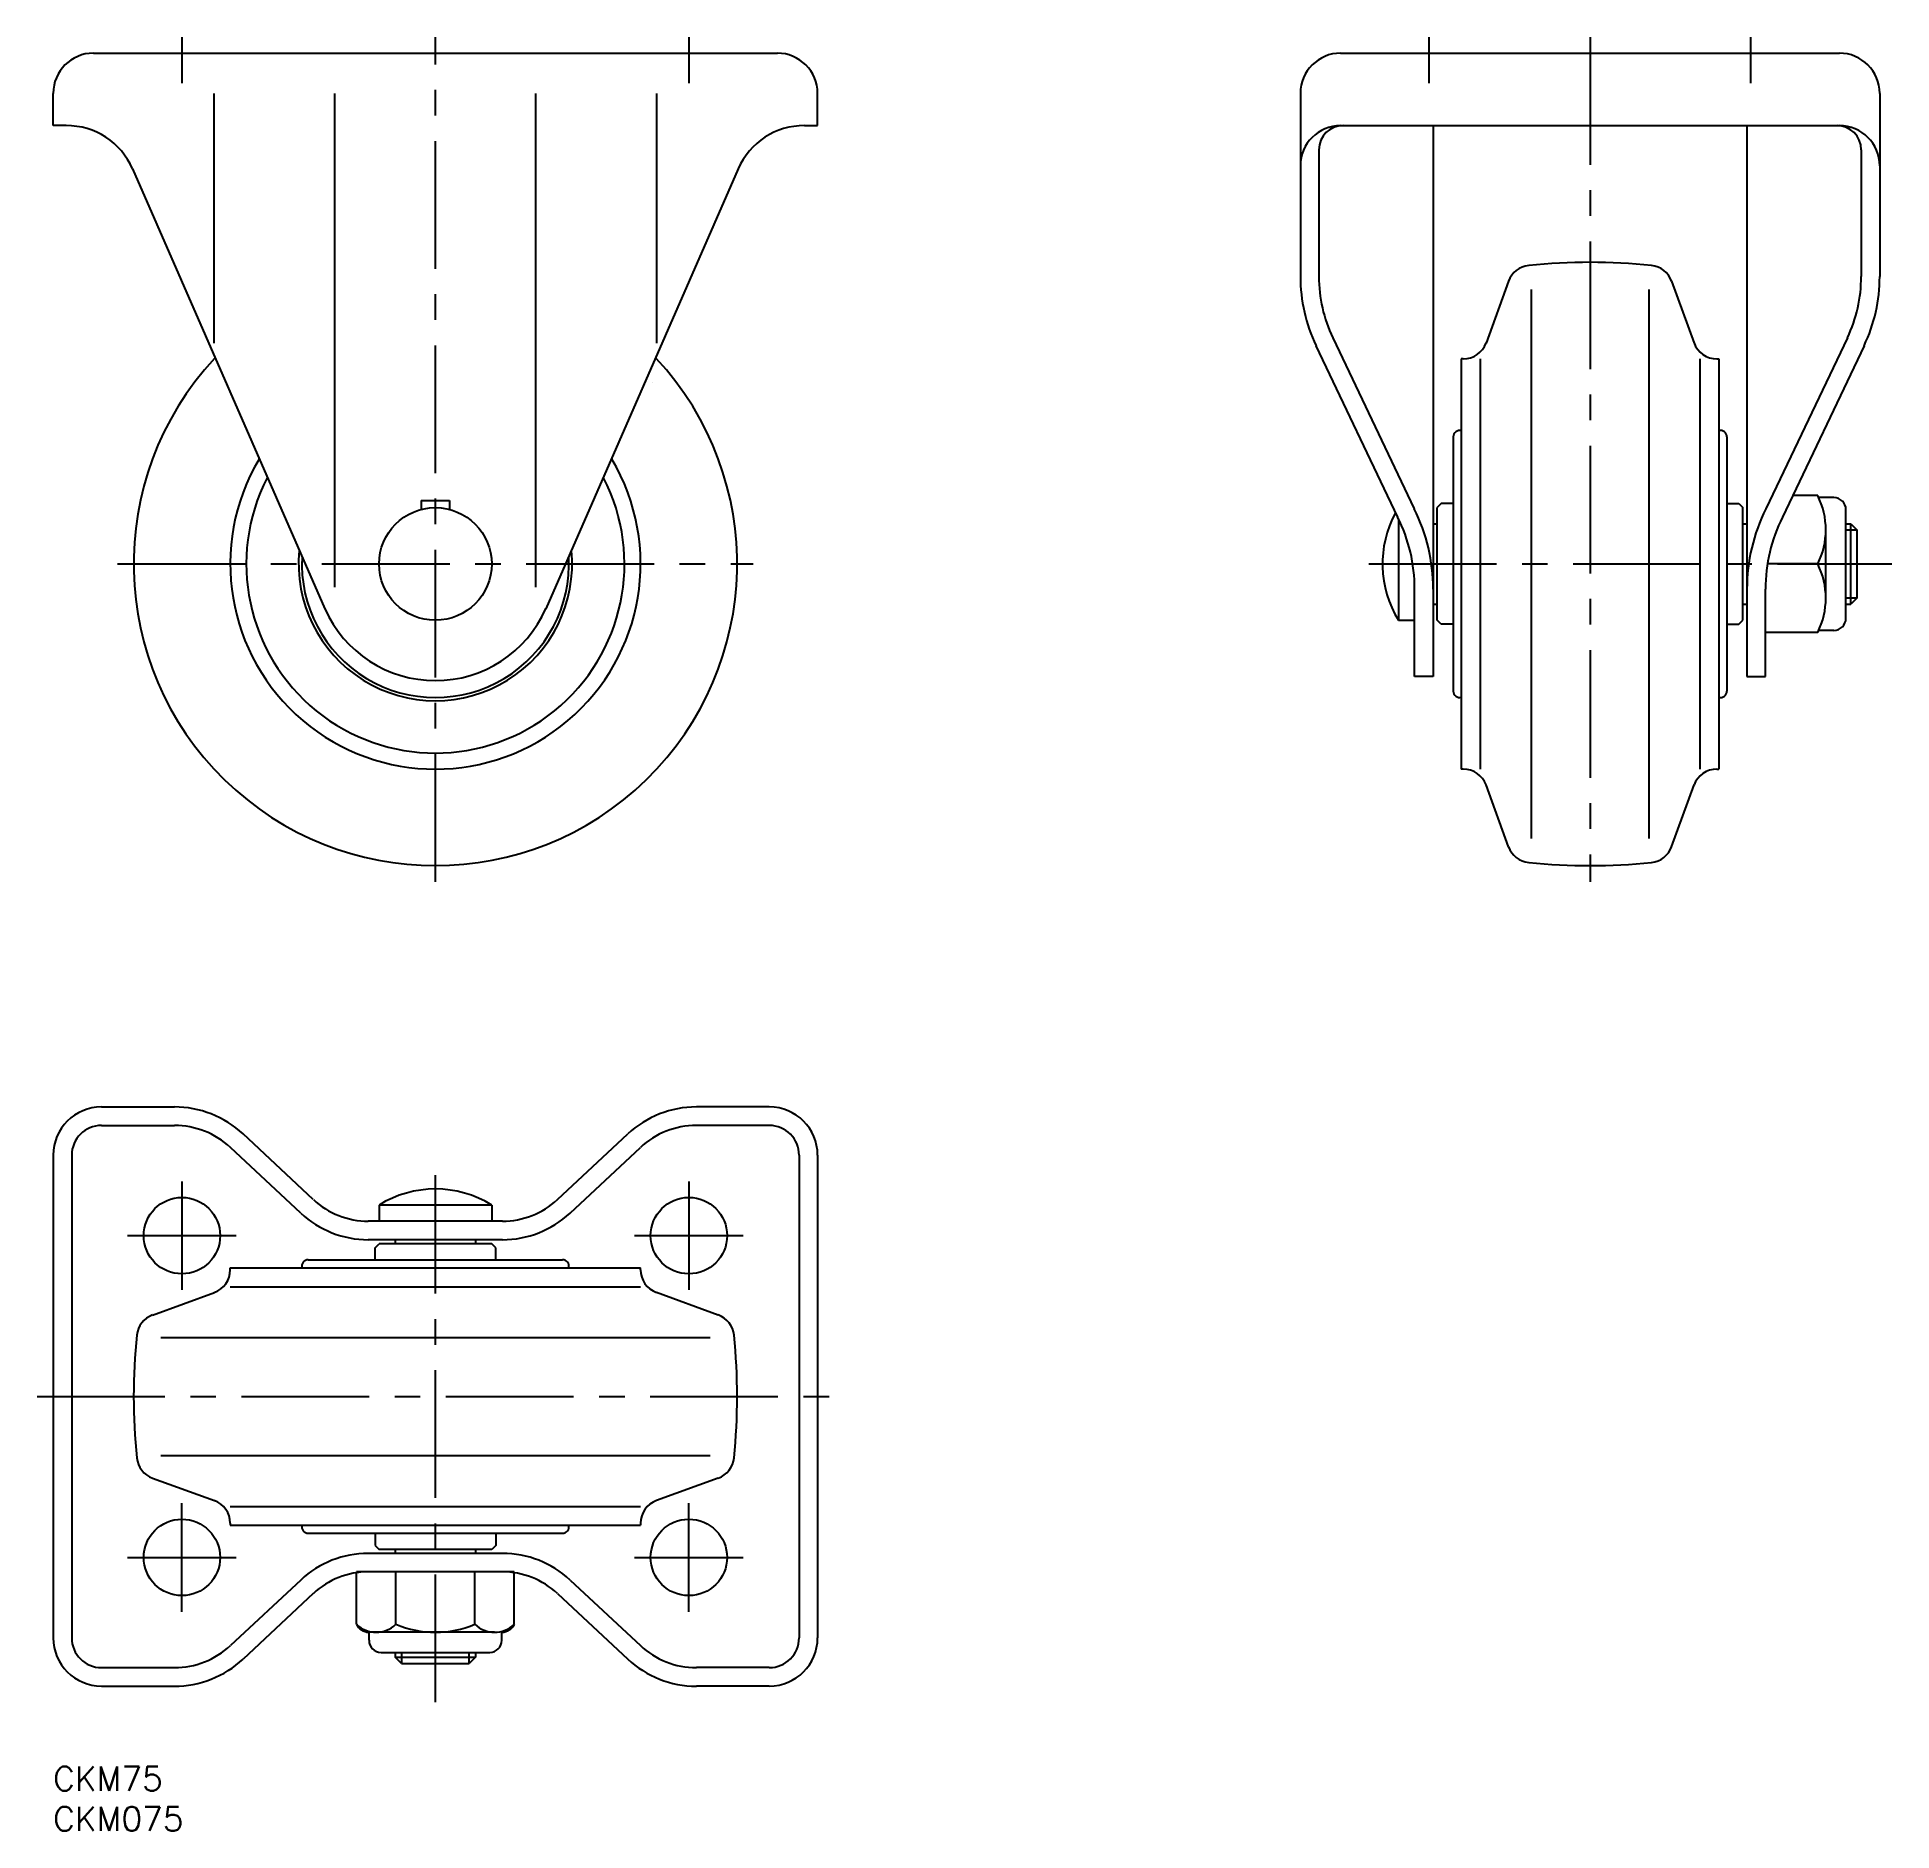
# Model space of a CAD drawing. Extents: x -2 to 229, y -8 to 215.
import ezdxf

# ---------------------------------------------------------------- set-up
doc = ezdxf.new("R2010")
doc.units = 0
doc.header["$LTSCALE"] = 0.5
doc.linetypes.add('CENTER', pattern=[50.8, 31.75, -6.35, 6.35, -6.35])
doc.linetypes.add('DASHED', pattern=[19.05, 12.7, -6.35])
for name, color, linetype in [('MSM_CENTER', 1, 'CENTER'), ('MSM_CONTINUOUS', 7, 'CONTINUOUS'), ('MSM_DASHED', 4, 'DASHED'), ('MSM_PART_NUMBER', 7, 'CONTINUOUS')]:
    doc.layers.add(name, color=color, linetype=linetype)
doc.styles.get("Standard").update_dxf_attribs({"font": 'txt.shx', "height": 3, "bigfont": 'bigfont.shx'})

msp = doc.modelspace()

# ---------------------------------------------------------------- linework, layer by layer
at = {"layer": 'MSM_CENTER'}
for p, q in [((16, 215), (16, 209.28)), ((47.5, 110), (47.5, 215)), ((79, 215), (79, 209.28)), ((171, 209.28), (171, 215)), ((191, 215), (191, 110)), ((211, 209.28), (211, 215)), ((8, 149.5), (87, 149.5)), ((163.5, 149.5), (228.51, 149.5)), ((16, 72.75), (16, 59.25)), ((47.5, 7.99), (47.5, 73.5)), ((79, 72.75), (79, 59.25)), ((9.25, 66), (22.75, 66)), ((72.25, 66), (85.75, 66)), ((-2, 46), (97, 46)), ((16, 19.25), (16, 32.75)), ((79, 19.25), (79, 32.75)), ((9.25, 26), (22.75, 26)), ((72.25, 26), (85.75, 26))]:
    msp.add_line(p, q, dxfattribs=at)
at = {"layer": 'MSM_CONTINUOUS'}
for p, q in [((5, 213), (90, 213)), ((160, 213), (222, 213)), ((0, 204), (0, 208)), ((20, 176.97), (20, 208)), ((35, 146.6), (35, 208)), ((60, 146.6), (60, 208)), ((75, 176.97), (75, 208)), ((95, 204), (95, 208)), ((155, 208), (155, 185.23)), ((227, 208), (227, 185.23)), ((1.63, 204), (0, 204)), ((93.37, 204), (95, 204)), ((160, 204), (222, 204)), ((171.5, 204), (171.5, 135.5)), ((210.5, 204), (210.5, 135.5)), ((157.3, 201), (157.3, 185.23)), ((224.7, 201), (224.7, 185.23)), ((9.87, 198.63), (33.78, 143.94)), ((85.13, 198.63), (61.22, 143.94)), ((180.87, 184.65), (178.07, 176.97)), ((201.13, 184.65), (203.93, 176.97)), ((183.68, 183.63), (183.68, 115.37)), ((198.32, 183.63), (198.32, 115.37)), ((159.02, 177.62), (169.15, 156.35)), ((222.98, 177.62), (212.85, 156.35)), ((156.94, 176.63), (167.09, 155.32)), ((225.06, 176.63), (214.91, 155.32)), ((175, 175), (175, 124)), ((175.25, 175), (175, 175)), ((177.35, 175), (177.35, 124)), ((204.65, 175), (204.65, 124)), ((206.75, 175), (207, 175)), ((207, 175), (207, 124)), ((74.45, 172), (74.45, 172)), ((174, 165.3), (174, 133.7)), ((208, 165.3), (208, 133.7)), ((45.75, 157.41), (49.25, 157.41)), ((45.75, 157.41), (45.75, 156.28)), ((49.25, 157.41), (49.25, 156.28)), ((172.5, 157), (172, 156.5)), ((174, 157), (172.5, 157)), ((208, 157), (209.5, 157)), ((209.5, 157), (210, 156.5)), ((219.3, 158), (216.19, 158)), ((221.3, 157.75), (219.42, 157.75)), ((167.2, 155.1), (167.2, 142.5)), ((171.5, 154.5), (172, 154.5)), ((172, 142.5), (172, 156.5)), ((210, 142.5), (210, 156.5)), ((210, 154.5), (210.5, 154.5)), ((222.8, 142.75), (222.8, 156.25)), ((222.8, 154.5), (223.4, 154.5)), ((223.4, 144.5), (223.4, 154.5)), ((223.4, 154.5), (224.2, 153.7)), ((220.3, 145.25), (220.3, 153.75)), ((224.2, 145.3), (224.2, 153.7)), ((219.3, 149.5), (213.05, 149.5)), ((169.2, 135.5), (169.2, 146.38)), ((212.8, 135.5), (212.8, 146.38)), ((224.2, 145.3), (223.4, 144.5)), ((171.5, 144.5), (172, 144.5)), ((210, 144.5), (210.5, 144.5)), ((222.8, 144.5), (223.4, 144.5)), ((167.2, 142.5), (169.2, 142.5)), ((172.5, 142), (172, 142.5)), ((174, 142), (172.5, 142)), ((208, 142), (209.5, 142)), ((209.5, 142), (210, 142.5)), ((219.3, 141), (212.8, 141)), ((221.3, 141.25), (219.42, 141.25)), ((171.5, 135.5), (169.2, 135.5)), ((210.5, 135.5), (212.8, 135.5)), ((175.25, 124), (175, 124)), ((206.75, 124), (207, 124)), ((180.87, 114.35), (178.07, 122.03)), ((201.13, 114.35), (203.93, 122.03)), ((6, 82), (15.07, 82)), ((89, 82), (79.93, 82)), ((6, 79.7), (15.07, 79.7)), ((32.33, 70.49), (23.6, 78.64)), ((62.67, 70.49), (71.4, 78.64)), ((89, 79.7), (79.93, 79.7)), ((30.76, 68.81), (22.03, 76.96)), ((64.24, 68.81), (72.97, 76.96)), ((0, 76), (0, 16)), ((2.3, 76), (2.3, 16)), ((92.7, 76), (92.7, 16)), ((95, 76), (95, 16)), ((54.5, 69.8), (40.5, 69.8)), ((40.5, 69.8), (40.5, 67.8)), ((54.5, 69.8), (54.5, 67.8)), ((55.84, 67.8), (39.16, 67.8)), ((55.84, 65.5), (39.16, 65.5)), ((40, 64.5), (40.5, 65)), ((54.5, 65), (40.5, 65)), ((42.5, 65.5), (42.5, 65)), ((52.5, 65.5), (52.5, 65)), ((55, 64.5), (54.5, 65)), ((31.7, 63), (63.3, 63)), ((40, 63), (40, 64.5)), ((55, 63), (55, 64.5)), ((22, 62), (73, 62)), ((22, 61.75), (22, 62)), ((73, 61.75), (73, 62)), ((12.35, 56.13), (20.03, 58.93)), ((22, 59.65), (73, 59.65)), ((82.65, 56.13), (74.97, 58.93)), ((13.37, 53.32), (81.63, 53.32)), ((13.37, 38.68), (81.63, 38.68)), ((12.35, 35.87), (20.03, 33.07)), ((82.65, 35.87), (74.97, 33.07)), ((22, 32.35), (73, 32.35)), ((22, 30.25), (22, 30)), ((22, 30), (73, 30)), ((73, 30.25), (73, 30)), ((31.7, 29), (63.3, 29)), ((40, 29), (40, 27.5)), ((55, 29), (55, 27.5)), ((55.84, 26.5), (39.16, 26.5)), ((40, 27.5), (40.5, 27)), ((54.5, 27), (40.5, 27)), ((42.5, 27), (42.5, 26.5)), ((52.5, 27), (52.5, 26.5)), ((55, 27.5), (54.5, 27)), ((30.76, 23.19), (22.03, 15.04)), ((37.69, 17.7), (37.69, 24.2)), ((57.31, 24.2), (37.69, 24.2)), ((42.59, 17.7), (42.59, 24.2)), ((52.41, 17.7), (52.41, 24.2)), ((57.31, 17.7), (57.31, 24.2)), ((64.24, 23.19), (72.97, 15.04)), ((32.33, 21.51), (23.6, 13.36)), ((62.67, 21.51), (71.4, 13.36)), ((39.25, 15.7), (39.25, 16.81)), ((54.86, 16.7), (39.25, 16.7)), ((55.75, 15.7), (55.75, 16.81)), ((40.75, 14.2), (54.25, 14.2)), ((42.5, 14.2), (42.5, 13.6)), ((52.5, 14.2), (52.5, 13.6)), ((6, 12.3), (15.07, 12.3)), ((42.5, 13.6), (52.5, 13.6)), ((43.3, 12.8), (42.5, 13.6)), ((43.3, 12.8), (51.7, 12.8)), ((52.5, 13.6), (51.7, 12.8)), ((89, 12.3), (79.93, 12.3)), ((6, 10), (15.07, 10)), ((89, 10), (79.93, 10))]:
    msp.add_line(p, q, dxfattribs=at)
for centre, radius in [((47.5, 149.5), 7), ((16, 66), 4.75), ((79, 66), 4.75), ((16, 26), 4.75), ((79, 26), 4.75)]:
    msp.add_circle(centre, radius, dxfattribs=at)
for centre, radius, start, end in [((5, 208), 5, 90, 180), ((90, 208), 5, 0, 90), ((160, 208), 5, 90, 180), ((222, 208), 5, 0, 90), ((1.63, 195), 9, 23.8077, 90), ((93.37, 195), 9, 90, 156.1923), ((160, 199), 5, 90, 180), ((160.3, 201), 3, 90, 180), ((221.7, 201), 3, 0, 90), ((222, 199), 5, 0, 90), ((191, 112), 75, 84.1688, 95.8312), ((175, 185.23), 20, 180, 205.4609), ((175, 185.23), 17.7, 180, 205.4609), ((183.68, 183.63), 3, 95.8312, 160), ((198.32, 183.63), 3, 20, 84.1688), ((207, 185.23), 17.7, 334.5391, 0), ((207, 185.23), 20, 334.5391, 0), ((175.25, 178), 3, 270, 340), ((206.75, 178), 3, 200, 270), ((47.5, 149.5), 37.5, 137.0498, 42.9502), ((174.8, 165.3), 0.8, 75.5225, 180), ((207.2, 165.3), 0.8, 0, 104.4775), ((47.5, 149.5), 25.5, 149.2807, 30.7193), ((47.5, 149.5), 23.5, 152.8363, 27.1637), ((210.77, 153.75), 9.53, 333.519, 26.481), ((221.3, 156.25), 1.5, 0, 90), ((178.45, 149.5), 13.25, 151.2827, 211.8908), ((149.2, 146.38), 20, 0, 26.5651), ((149.2, 146.38), 22.3, 0, 26.5651), ((232.8, 146.38), 22.3, 153.4349, 180), ((232.8, 146.38), 20, 153.4349, 180), ((47.5, 149.5), 17, 174.3222, 5.6778), ((47.5, 149.5), 16.6, 176.8644, 3.1356), ((210.77, 145.25), 9.53, 333.519, 26.481), ((47.5, 150), 15, 203.8077, 336.1923), ((221.3, 142.75), 1.5, 270, 0), ((174.8, 133.7), 0.8, 180, 284.4775), ((207.2, 133.7), 0.8, 255.5225, 0), ((175.25, 121), 3, 20, 90), ((206.75, 121), 3, 90, 160), ((183.68, 115.37), 3, 200, 264.1688), ((198.32, 115.37), 3, 275.8312, 340), ((191, 187), 75, 264.1688, 275.8312), ((6, 76), 6, 90, 180), ((15.07, 69.5), 12.5, 46.9749, 90), ((79.93, 69.5), 12.5, 90, 133.0251), ((89, 76), 6, 0, 90), ((6, 76), 3.7, 90, 180), ((15.07, 69.5), 10.2, 46.9749, 90), ((79.93, 69.5), 10.2, 90, 133.0251), ((89, 76), 3.7, 0, 90), ((47.5, 58.55), 13.25, 58.1092, 121.8908), ((39.16, 77.8), 10, 226.9749, 270), ((55.84, 77.8), 10, 270, 313.0251), ((39.16, 77.8), 12.3, 226.9749, 270), ((55.84, 77.8), 12.3, 270, 313.0251), ((31.7, 62.2), 0.8, 90, 194.4775), ((63.3, 62.2), 0.8, 345.5225, 90), ((19, 61.75), 3, 290, 0), ((76, 61.75), 3, 180, 250), ((13.37, 53.32), 3, 110, 174.1688), ((81.63, 53.32), 3, 5.8312, 70), ((85, 46), 75, 174.1688, 185.8312), ((10, 46), 75, 354.1688, 5.8312), ((13.37, 38.68), 3, 185.8312, 250), ((81.63, 38.68), 3, 290, 354.1688), ((19, 30.25), 3, 0, 70), ((76, 30.25), 3, 110, 180), ((31.7, 29.8), 0.8, 165.5225, 270), ((63.3, 29.8), 0.8, 270, 14.4775), ((39.16, 14.2), 12.3, 90, 133.0251), ((55.84, 14.2), 12.3, 46.9749, 90), ((39.16, 14.2), 10, 90, 133.0251), ((55.84, 14.2), 10, 46.9749, 90), ((39.28, 18.48), 1.78, 205.9147, 268.9285), ((40.14, 20.21), 3.51, 225.6541, 314.3459), ((47.5, 29.24), 12.54, 246.965, 293.035), ((54.86, 20.21), 3.51, 225.6541, 314.3459), ((55.72, 18.48), 1.78, 271.0715, 334.0853), ((6, 16), 6, 180, 270), ((6, 16), 3.7, 180, 270), ((15.07, 22.5), 10.2, 270, 313.0251), ((40.75, 15.7), 1.5, 180, 270), ((54.25, 15.7), 1.5, 270, 0), ((79.93, 22.5), 10.2, 226.9749, 270), ((89, 16), 6, 270, 0), ((89, 16), 3.7, 270, 0), ((15.07, 22.5), 12.5, 270, 313.0251), ((79.93, 22.5), 12.5, 226.9749, 270)]:
    msp.add_arc(centre, radius, start, end, dxfattribs=at)
at = {"layer": 'MSM_DASHED'}
for p, q in [((224.2, 153.7), (222.8, 153.7)), ((222.8, 145.3), (224.2, 145.3)), ((43.3, 14.2), (43.3, 12.8)), ((51.7, 12.8), (51.7, 14.2))]:
    msp.add_line(p, q, dxfattribs=at)

# ---------------------------------------------------------------- texts
at = {"layer": 'MSM_PART_NUMBER'}
for s, p in [('CKM75', (0, -3)), ('CKM075', (0, -8))]:
    msp.add_text(s, height=3, dxfattribs=at).set_placement(p)

doc.saveas('drawing.dxf')
